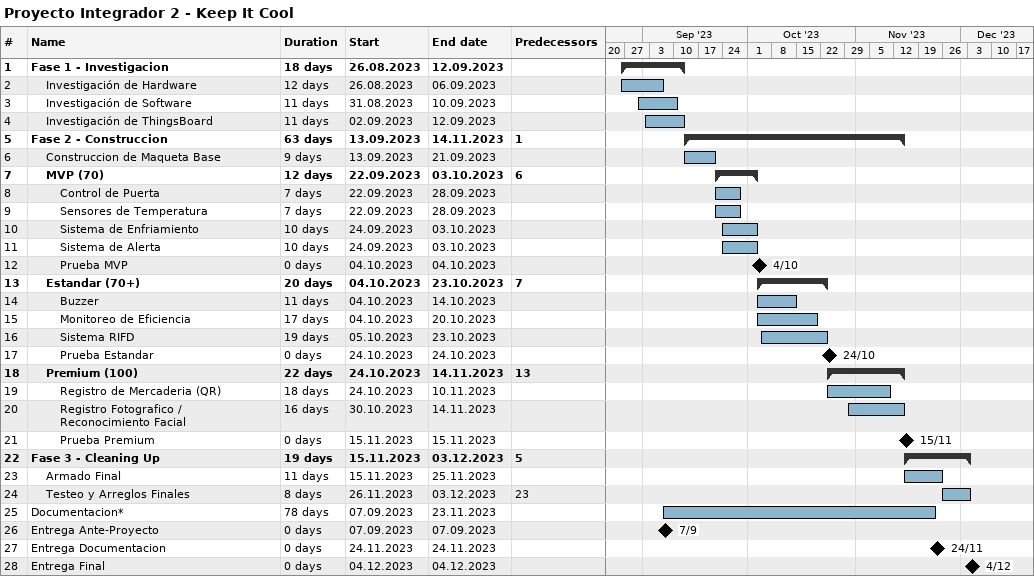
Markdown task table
Proyecto Integrador 2 - Keep It Cool

| ID | Level | Task | Duration | Start | Finish | Predecessors |
|---|---|---|---|---|---|---|
| 1 | 1 | **Fase 1 - Investigacion** | 18d | 2023-08-26 | 2023-09-12 |  |
| 2 | 2 | Investigación de Hardware | 12d | 2023-08-26 | 2023-09-06 |  |
| 3 | 2 | Investigación de Software | 11d | 2023-08-31 | 2023-09-10 |  |
| 4 | 2 | Investigación de ThingsBoard | 11d | 2023-09-02 | 2023-09-12 |  |
| 5 | 1 | **Fase 2 - Construccion** | 63d | 2023-09-13 | 2023-11-14 | 1 |
| 6 | 2 | Construccion de Maqueta Base | 9d | 2023-09-13 | 2023-09-21 |  |
| 7 | 2 | **MVP (70)** | 12d | 2023-09-22 | 2023-10-03 | 6 |
| 8 | 3 | Control de Puerta | 7d | 2023-09-22 | 2023-09-28 |  |
| 9 | 3 | Sensores de Temperatura | 7d | 2023-09-22 | 2023-09-28 |  |
| 10 | 3 | Sistema de Enfriamiento | 10d | 2023-09-24 | 2023-10-03 |  |
| 11 | 3 | Sistema de Alerta | 10d | 2023-09-24 | 2023-10-03 |  |
| 12 | 3 | Prueba MVP | 0d | 2023-10-04 | 2023-10-04 |  |
| 13 | 2 | **Estandar (70+)** | 20d | 2023-10-04 | 2023-10-23 | 7 |
| 14 | 3 | Buzzer | 11d | 2023-10-04 | 2023-10-14 |  |
| 15 | 3 | Monitoreo de Eficiencia | 17d | 2023-10-04 | 2023-10-20 |  |
| 16 | 3 | Sistema RIFD | 19d | 2023-10-05 | 2023-10-23 |  |
| 17 | 3 | Prueba Estandar | 0d | 2023-10-24 | 2023-10-24 |  |
| 18 | 2 | **Premium (100)** | 22d | 2023-10-24 | 2023-11-14 | 13 |
| 19 | 3 | Registro de Mercaderia (QR) | 18d | 2023-10-24 | 2023-11-10 |  |
| 20 | 3 | Registro Fotografico / Reconocimiento Facial | 16d | 2023-10-30 | 2023-11-14 |  |
| 21 | 3 | Prueba Premium | 0d | 2023-11-15 | 2023-11-15 |  |
| 22 | 1 | **Fase 3 - Cleaning Up** | 19d | 2023-11-15 | 2023-12-03 | 5 |
| 23 | 2 | Armado Final | 11d | 2023-11-15 | 2023-11-25 |  |
| 24 | 2 | Testeo y Arreglos Finales | 8d | 2023-11-26 | 2023-12-03 | 23 |
| 25 | 1 | Documentacion* | 78d | 2023-09-07 | 2023-11-23 |  |
| 26 | 1 | Entrega Ante-Proyecto | 0d | 2023-09-07 | 2023-09-07 |  |
| 27 | 1 | Entrega Documentacion | 0d | 2023-11-24 | 2023-11-24 |  |
| 28 | 1 | Entrega Final | 0d | 2023-12-04 | 2023-12-04 |  |
